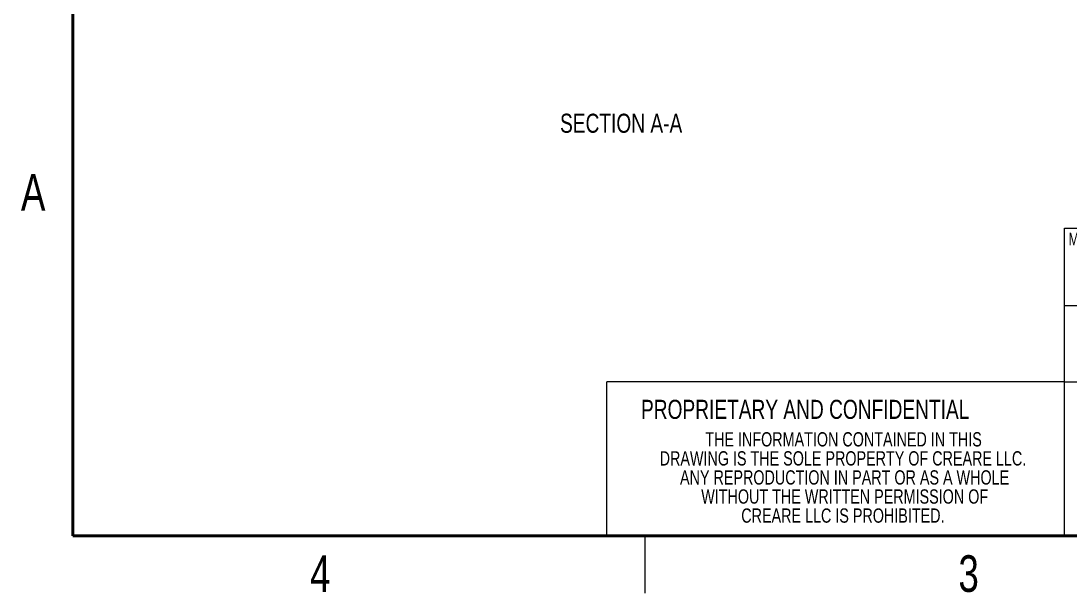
# Model space of a CAD drawing. Header units: millimetres. Extents: x 1 to 107, y 1 to 69.
# Drawn here: x 1.02 to 44.69, y 0.79 to 24.62 of the extents above; entities that cross this region are included whole.
import ezdxf

# ---------------------------------------------------------------- set-up
doc = ezdxf.new("R2010")
doc.units = ezdxf.units.MM
doc.header["$LTSCALE"] = 0.25
doc.layers.add('FORMAT', color=7, linetype='Continuous')
doc.styles.add('SLDTEXTSTYLE0', font='TXT', dxfattribs={"width": 0.75})

# ---------------------------------------------------------------- blocks, each defined once
blk = doc.blocks.new('SW_NOTE_0')
at = {"color": 0, "linetype": 'Continuous', "lineweight": 0, "char_height": 0.59531, "attachment_point": 2, "style": 'SLDTEXTSTYLE0'}
for s, insert in [('THE INFORMATION CONTAINED IN THIS', (7.172, 0.767)), ('DRAWING IS THE SOLE PROPERTY OF CREARE LLC.', (7.147, -0.026)), ('ANY REPRODUCTION IN PART OR AS A WHOLE', (7.215, -0.82)), ('WITHOUT THE WRITTEN PERMISSION OF', (7.218, -1.614)), ('CREARE LLC IS PROHIBITED.', (7.144, -2.408))]:
    blk.add_mtext(s, dxfattribs=dict(at, insert=insert))
blk = doc.blocks.new('Creare PDM Title Block')
at = {"color": 7, "linetype": 'Continuous', "lineweight": 18}
blk.add_line((57.15, 3.175), (136.521, 3.175), dxfattribs=at)
at = {"layer": 'FORMAT'}
for p, q in [((76.2, 15.99), (136.521, 15.99)), ((76.2, 3.175), (76.2, 15.99)), ((76.2, 12.772), (95.25, 12.772)), ((57.15, 3.175), (57.15, 9.588)), ((76.2, 9.588), (57.15, 9.588)), ((76.2, 9.591), (95.25, 9.591))]:
    blk.add_line(p, q, dxfattribs=at)
at = {"color": 7, "linetype": 'Continuous', "lineweight": 0}
blk.add_blockref('SW_NOTE_0', (59.834, 6.725), dxfattribs=at)
at = {"color": 7, "linetype": 'Continuous', "lineweight": 0, "attachment_point": 1, "style": 'SLDTEXTSTYLE0'}
for s, insert, char_height in [('MATERIAL', (76.367, 15.801), 0.5292), ('PROPRIETARY AND CONFIDENTIAL', (58.574, 8.84), 0.79375)]:
    blk.add_mtext(s, dxfattribs=dict(at, insert=insert, char_height=char_height))

msp = doc.modelspace()

# ---------------------------------------------------------------- linework, layer by layer
at = {"color": 7, "linetype": 'Continuous', "lineweight": 50}
for p, q in [((3.175, 3.175), (3.175, 66.675)), ((104.775, 3.175), (3.175, 3.175))]:
    msp.add_line(p, q, dxfattribs=at)
at = {"color": 7, "linetype": 'Continuous', "lineweight": 25}
msp.add_line((26.988, 3.175), (26.988, 0.794), dxfattribs=at)

# ---------------------------------------------------------------- block references
at = {"color": 7, "linetype": 'Continuous'}
msp.add_blockref('Creare PDM Title Block', (-31.746, 0), dxfattribs=at)

# ---------------------------------------------------------------- texts
at = {"color": 7, "linetype": 'Continuous', "lineweight": 0, "attachment_point": 2, "style": 'SLDTEXTSTYLE0'}
for s, insert, char_height in [('SECTION A-A', (26.002, 20.754), 0.79375), ('A', (1.527, 18.241), 1.524), ('4', (13.478, 2.366), 1.524), ('3', (40.466, 2.366), 1.524)]:
    msp.add_mtext(s, dxfattribs=dict(at, insert=insert, char_height=char_height))

doc.saveas('drawing.dxf')
